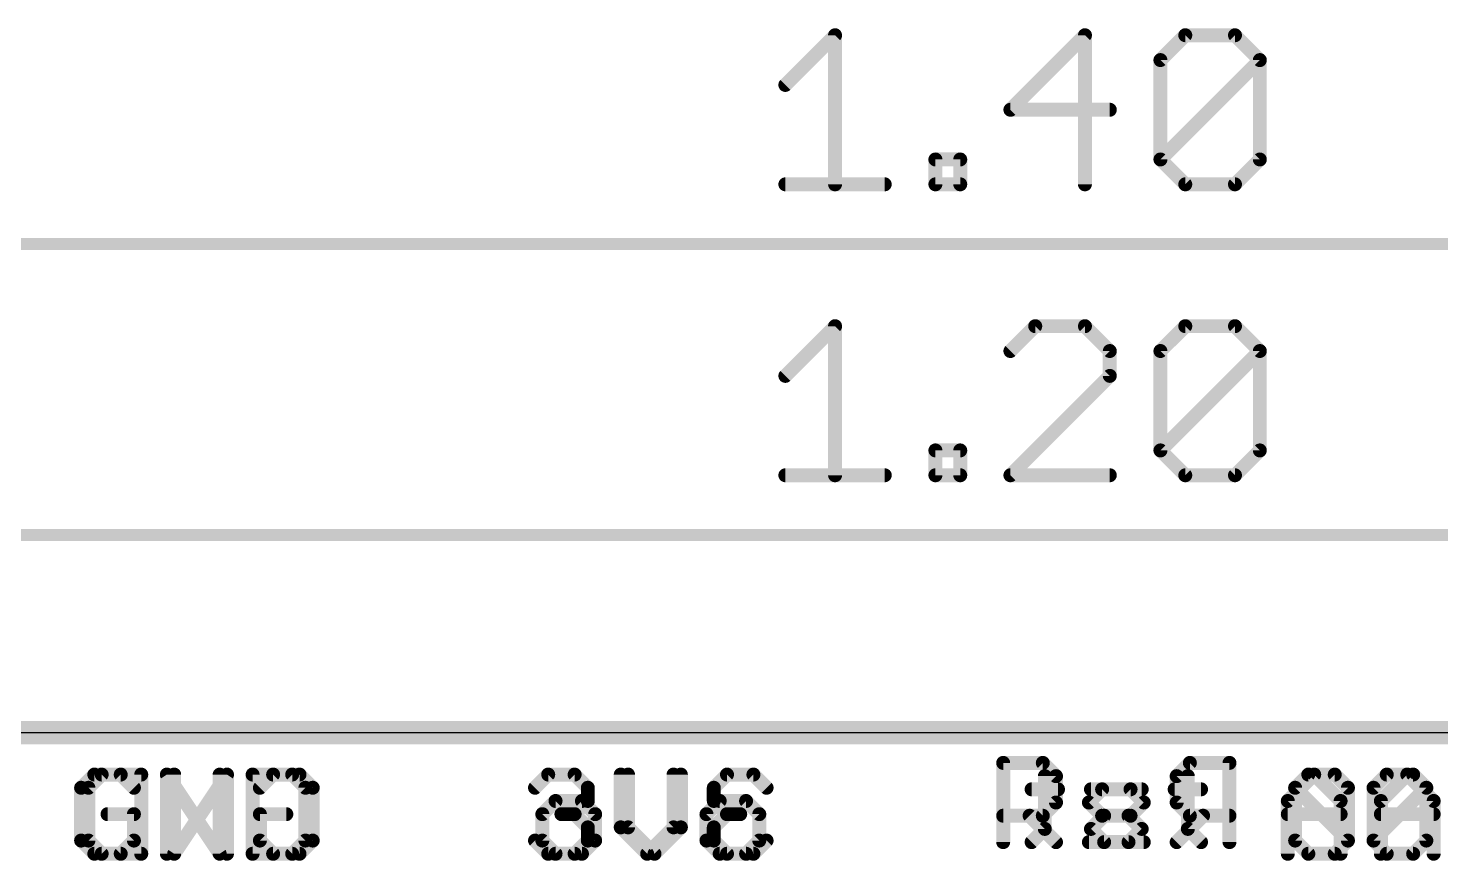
# Model space of a CAD drawing. Extents: x -8.6 to 41.9, y -5.2 to 49.8.
# Drawn here: x 7.11 to 22.53, y 40.51 to 49.6 of the extents above; entities that cross this region are included whole.
import ezdxf

# ---------------------------------------------------------------- set-up
doc = ezdxf.new("R2010")
doc.units = 0
for name, color, linetype in [('1', 12, 'CONTINUOUS'), ('16', 5, 'CONTINUOUS'), ('20', 53, 'CONTINUOUS'), ('21', 40, 'CONTINUOUS'), ('22', 6, 'CONTINUOUS')]:
    doc.layers.add(name, color=color, linetype=linetype)

msp = doc.modelspace()

# ---------------------------------------------------------------- linework, layer by layer
at = {"layer": '1'}
for points, const_width in [([(15.3748, 48.9794), (15.9171, 49.5217)], 0.1524), ([(15.9171, 49.5217), (15.9171, 47.8947)], 0.1524), ([(18.644, 49.5217), (17.8305, 48.7082)], 0.1524), ([(18.644, 47.8947), (18.644, 49.5217)], 0.1524), ([(19.4677, 49.2505), (19.7389, 49.5217)], 0.1524), ([(19.7389, 49.5217), (20.2812, 49.5217)], 0.1524), ([(20.2812, 49.5217), (20.5524, 49.2505)], 0.1524), ([(19.4677, 48.1659), (19.4677, 49.2505)], 0.1524), ([(19.4677, 48.1659), (20.5524, 49.2505)], 0.1524), ([(20.5524, 49.2505), (20.5524, 48.1659)], 0.1524), ([(17.8305, 48.7082), (18.9152, 48.7082)], 0.1524), ([(17.012, 47.8947), (17.012, 48.1659)], 0.1524), ([(17.012, 48.1659), (17.2831, 48.1659)], 0.1524), ([(17.2831, 48.1659), (17.2831, 47.8947)], 0.1524), ([(19.7389, 47.8947), (19.4677, 48.1659)], 0.1524), ([(20.5524, 48.1659), (20.2812, 47.8947)], 0.1524), ([(15.3748, 47.8947), (16.4595, 47.8947)], 0.1524), ([(17.2831, 47.8947), (17.012, 47.8947)], 0.1524), ([(20.2812, 47.8947), (19.7389, 47.8947)], 0.1524), ([(0.065, 47.244), (35.495, 47.244)], 0.13), ([(15.3748, 45.8044), (15.9171, 46.3467)], 0.1524), ([(15.9171, 46.3467), (15.9171, 44.7197)], 0.1524), ([(18.1017, 46.3467), (17.8305, 46.0755)], 0.1524), ([(18.644, 46.3467), (18.1017, 46.3467)], 0.1524), ([(18.9152, 46.0755), (18.644, 46.3467)], 0.1524), ([(19.4677, 46.0755), (19.7389, 46.3467)], 0.1524), ([(19.7389, 46.3467), (20.2812, 46.3467)], 0.1524), ([(20.2812, 46.3467), (20.5524, 46.0755)], 0.1524), ([(18.9152, 45.8044), (18.9152, 46.0755)], 0.1524), ([(19.4677, 44.9909), (19.4677, 46.0755)], 0.1524), ([(19.4677, 44.9909), (20.5524, 46.0755)], 0.1524), ([(20.5524, 46.0755), (20.5524, 44.9909)], 0.1524), ([(17.8305, 44.7197), (18.9152, 45.8044)], 0.1524), ([(17.012, 44.7197), (17.012, 44.9909)], 0.1524), ([(17.012, 44.9909), (17.2831, 44.9909)], 0.1524), ([(17.2831, 44.9909), (17.2831, 44.7197)], 0.1524), ([(19.7389, 44.7197), (19.4677, 44.9909)], 0.1524), ([(20.5524, 44.9909), (20.2812, 44.7197)], 0.1524), ([(15.3748, 44.7197), (16.4595, 44.7197)], 0.1524), ([(17.2831, 44.7197), (17.012, 44.7197)], 0.1524), ([(18.9152, 44.7197), (17.8305, 44.7197)], 0.1524), ([(20.2812, 44.7197), (19.7389, 44.7197)], 0.1524), ([(2.605, 44.069), (32.955, 44.069)], 0.13), ([(0, 41.91), (35.56, 41.91)], 0.254)]:
    msp.add_lwpolyline(points, dxfattribs=dict(at, const_width=const_width))
at = {"layer": '1', "const_width": 0.0762}
for points in [[(15.9552, 49.5217, 1), (15.879, 49.5217)], [(15.9441, 49.4947, 1), (15.8902, 49.5486)], [(18.6821, 49.5217, 1), (18.6059, 49.5217)], [(18.671, 49.4947, 1), (18.6171, 49.5486)], [(19.7389, 49.5598, 1), (19.7389, 49.4836)], [(19.7658, 49.4947, 1), (19.7119, 49.5486)], [(20.3081, 49.5486, 1), (20.2543, 49.4947)], [(20.2812, 49.4836, 1), (20.2812, 49.5598)], [(19.5058, 49.2505, 1), (19.4296, 49.2505)], [(20.5905, 49.2505, 1), (20.5143, 49.2505)], [(20.5793, 49.2236, 1), (20.5254, 49.2775)], [(19.4408, 49.2775, 1), (19.4946, 49.2236)], [(20.5254, 49.2236, 1), (20.5793, 49.2775)], [(15.3479, 49.0063, 1), (15.4018, 48.9524)], [(17.8305, 48.7463, 1), (17.8305, 48.6701)], [(17.8036, 48.7351, 1), (17.8575, 48.6813)], [(18.9152, 48.6701, 1), (18.9152, 48.7463)], [(17.0501, 48.1659, 1), (16.9739, 48.1659)], [(17.012, 48.204, 1), (17.012, 48.1278)], [(17.3212, 48.1659, 1), (17.245, 48.1659)], [(17.2831, 48.1278, 1), (17.2831, 48.204)], [(19.4946, 48.1928, 1), (19.4408, 48.1389)], [(19.4408, 48.1928, 1), (19.4946, 48.1389)], [(19.4296, 48.1659, 1), (19.5058, 48.1659)], [(20.5143, 48.1659, 1), (20.5905, 48.1659)], [(20.5793, 48.1389, 1), (20.5254, 48.1928)], [(15.3748, 47.9328, 1), (15.3748, 47.8566)], [(16.4595, 47.8566, 1), (16.4595, 47.9328)], [(17.012, 47.9328, 1), (17.012, 47.8566)], [(17.2831, 47.8566, 1), (17.2831, 47.9328)], [(19.7389, 47.9328, 1), (19.7389, 47.8566)], [(19.7119, 47.8678, 1), (19.7658, 47.9216)], [(20.2543, 47.9216, 1), (20.3081, 47.8678)], [(20.2812, 47.8566, 1), (20.2812, 47.9328)], [(15.879, 47.8947, 1), (15.9552, 47.8947)], [(16.9739, 47.8947, 1), (17.0501, 47.8947)], [(17.245, 47.8947, 1), (17.3212, 47.8947)], [(18.6059, 47.8947, 1), (18.6821, 47.8947)], [(15.9552, 46.3467, 1), (15.879, 46.3467)], [(15.9441, 46.3197, 1), (15.8902, 46.3736)], [(18.1017, 46.3848, 1), (18.1017, 46.3086)], [(18.1286, 46.3197, 1), (18.0748, 46.3736)], [(18.671, 46.3736, 1), (18.6171, 46.3197)], [(18.644, 46.3086, 1), (18.644, 46.3848)], [(19.7389, 46.3848, 1), (19.7389, 46.3086)], [(19.7658, 46.3197, 1), (19.7119, 46.3736)], [(20.3081, 46.3736, 1), (20.2543, 46.3197)], [(20.2812, 46.3086, 1), (20.2812, 46.3848)], [(17.8036, 46.1025, 1), (17.8575, 46.0486)], [(18.9533, 46.0755, 1), (18.8771, 46.0755)], [(18.8883, 46.0486, 1), (18.9421, 46.1025)], [(19.5058, 46.0755, 1), (19.4296, 46.0755)], [(19.4408, 46.1025, 1), (19.4946, 46.0486)], [(20.5905, 46.0755, 1), (20.5143, 46.0755)], [(20.5793, 46.0486, 1), (20.5254, 46.1025)], [(20.5254, 46.0486, 1), (20.5793, 46.1025)], [(15.3479, 45.8313, 1), (15.4018, 45.7774)], [(18.8771, 45.8044, 1), (18.9533, 45.8044)], [(18.9421, 45.7774, 1), (18.8883, 45.8313)], [(17.0501, 44.9909, 1), (16.9739, 44.9909)], [(17.012, 45.029, 1), (17.012, 44.9528)], [(17.3212, 44.9909, 1), (17.245, 44.9909)], [(17.2831, 44.9528, 1), (17.2831, 45.029)], [(19.4946, 45.0178, 1), (19.4408, 44.9639)], [(19.4408, 45.0178, 1), (19.4946, 44.9639)], [(19.4296, 44.9909, 1), (19.5058, 44.9909)], [(20.5143, 44.9909, 1), (20.5905, 44.9909)], [(20.5793, 44.9639, 1), (20.5254, 45.0178)], [(15.3748, 44.7578, 1), (15.3748, 44.6816)], [(15.879, 44.7197, 1), (15.9552, 44.7197)], [(16.4595, 44.6816, 1), (16.4595, 44.7578)], [(17.012, 44.7578, 1), (17.012, 44.6816)], [(16.9739, 44.7197, 1), (17.0501, 44.7197)], [(17.245, 44.7197, 1), (17.3212, 44.7197)], [(17.2831, 44.6816, 1), (17.2831, 44.7578)], [(17.8305, 44.7578, 1), (17.8305, 44.6816)], [(17.8036, 44.7466, 1), (17.8575, 44.6928)], [(18.9152, 44.6816, 1), (18.9152, 44.7578)], [(19.7389, 44.7578, 1), (19.7389, 44.6816)], [(19.7119, 44.6928, 1), (19.7658, 44.7466)], [(20.2543, 44.7466, 1), (20.3081, 44.6928)], [(20.2812, 44.6816, 1), (20.2812, 44.7578)]]:
    msp.add_lwpolyline(points, format="xyb", dxfattribs=at)
at = {"layer": '16', "const_width": 0.254}
msp.add_lwpolyline([(0, 41.91), (35.56, 41.91)], dxfattribs=at)
at = {"layer": '20'}
msp.add_line((33.02, 41.91), (2.54, 41.91), dxfattribs=at)
at = {"layer": '21', "const_width": 0.1524}
for points in [[(17.7518, 40.7162), (17.7518, 41.5805)], [(17.7518, 41.5805), (18.184, 41.5805)], [(18.184, 41.5805), (18.3281, 41.4365)], [(7.834, 41.4535), (7.6899, 41.3095)], [(8.1221, 41.4535), (7.834, 41.4535)], [(8.2661, 41.3095), (8.1221, 41.4535)], [(8.6254, 40.5892), (8.6254, 41.4535)], [(8.6254, 41.4535), (9.2017, 40.5892)], [(9.2017, 40.5892), (9.2017, 41.4535)], [(9.561, 41.4535), (9.561, 40.5892)], [(9.9931, 41.4535), (9.561, 41.4535)], [(10.1372, 41.3095), (9.9931, 41.4535)], [(12.6429, 41.3095), (12.787, 41.4535)], [(12.787, 41.4535), (13.0751, 41.4535)], [(13.0751, 41.4535), (13.2191, 41.3095)], [(13.5784, 41.4535), (13.5784, 40.8773)], [(14.1547, 40.8773), (14.1547, 41.4535)], [(18.3281, 41.4365), (18.3281, 41.1484)], [(19.7669, 41.4365), (19.7669, 40.8603)], [(20.8577, 41.1654), (21.1458, 41.4535)], [(21.1458, 41.4535), (21.4339, 41.1654)], [(21.7932, 41.3095), (21.9373, 41.4535)], [(21.9373, 41.4535), (22.2254, 41.4535)], [(22.2254, 41.4535), (22.3694, 41.3095)], [(7.6899, 41.3095), (7.6899, 40.7333)], [(10.1372, 40.7333), (10.1372, 41.3095)], [(13.2191, 41.3095), (13.2191, 41.1654)], [(18.6874, 41.1484), (18.8314, 41.2924)], [(18.8314, 41.2924), (19.2636, 41.2924)], [(19.6229, 41.2924), (19.911, 41.2924)], [(21.7932, 40.7333), (21.7932, 41.3095)], [(21.7932, 40.7333), (22.3694, 41.3095)], [(22.3694, 41.3095), (22.3694, 40.7333)], [(13.2191, 41.1654), (13.0751, 41.0214)], [(14.658, 41.1654), (14.514, 41.0214)], [(14.9461, 41.1654), (14.658, 41.1654)], [(15.0902, 41.0214), (14.9461, 41.1654)], [(18.3281, 41.1484), (18.184, 41.0043)], [(18.8314, 41.0043), (18.6874, 41.1484)], [(20.8577, 40.5892), (20.8577, 41.1654)], [(21.4339, 41.1654), (21.4339, 40.5892)], [(8.2661, 41.0214), (7.978, 41.0214)], [(8.2661, 40.7333), (8.2661, 41.0214)], [(13.0751, 41.0214), (12.931, 41.0214)], [(13.0751, 41.0214), (13.2191, 40.8773)], [(14.514, 41.0214), (14.514, 40.7333)], [(15.0902, 40.7333), (15.0902, 41.0214)], [(18.184, 41.0043), (17.7518, 41.0043)], [(18.04, 41.0043), (18.3281, 40.7162)], [(19.1195, 41.0043), (18.8314, 41.0043)], [(19.2636, 40.8603), (19.1195, 41.0043)], [(20.8577, 41.0214), (21.4339, 41.0214)], [(13.2191, 40.8773), (13.2191, 40.7333)], [(13.5784, 40.8773), (13.8666, 40.5892)], [(13.8666, 40.5892), (14.1547, 40.8773)], [(19.1195, 40.7162), (19.2636, 40.8603)], [(19.7669, 40.8603), (19.911, 40.7162)], [(7.6899, 40.7333), (7.834, 40.5892)], [(8.1221, 40.5892), (8.2661, 40.7333)], [(9.9931, 40.5892), (10.1372, 40.7333)], [(12.787, 40.5892), (12.6429, 40.7333)], [(13.2191, 40.7333), (13.0751, 40.5892)], [(14.514, 40.7333), (14.658, 40.5892)], [(14.9461, 40.5892), (15.0902, 40.7333)], [(18.6874, 40.7162), (19.1195, 40.7162)], [(21.9373, 40.5892), (21.7932, 40.7333)], [(22.3694, 40.7333), (22.2254, 40.5892)], [(7.834, 40.5892), (8.1221, 40.5892)], [(9.561, 40.5892), (9.9931, 40.5892)], [(13.0751, 40.5892), (12.787, 40.5892)], [(14.658, 40.5892), (14.9461, 40.5892)], [(22.2254, 40.5892), (21.9373, 40.5892)]]:
    msp.add_lwpolyline(points, dxfattribs=at)
at = {"layer": '21', "const_width": 0.0762}
for points in [[(17.7899, 41.5805, 1), (17.7137, 41.5805)], [(17.7518, 41.6186, 1), (17.7518, 41.5424)], [(18.211, 41.6075, 1), (18.1571, 41.5536)], [(18.184, 41.5424, 1), (18.184, 41.6186)], [(7.834, 41.4916, 1), (7.834, 41.4154)], [(7.8609, 41.4266, 1), (7.807, 41.4805)], [(8.149, 41.4805, 1), (8.0951, 41.4266)], [(8.1221, 41.4154, 1), (8.1221, 41.4916)], [(8.6571, 41.4747, 1), (8.5937, 41.4324)], [(8.6635, 41.4535, 1), (8.5873, 41.4535)], [(9.2398, 41.4535, 1), (9.1636, 41.4535)], [(9.5991, 41.4535, 1), (9.5229, 41.4535)], [(9.561, 41.4916, 1), (9.561, 41.4154)], [(10.0201, 41.4805, 1), (9.9662, 41.4266)], [(9.9931, 41.4154, 1), (9.9931, 41.4916)], [(12.787, 41.4916, 1), (12.787, 41.4154)], [(12.8139, 41.4266, 1), (12.76, 41.4805)], [(13.102, 41.4805, 1), (13.0481, 41.4266)], [(13.0751, 41.4154, 1), (13.0751, 41.4916)], [(13.6165, 41.4535, 1), (13.5403, 41.4535)], [(14.1928, 41.4535, 1), (14.1166, 41.4535)], [(18.3662, 41.4365, 1), (18.29, 41.4365)], [(18.3011, 41.4095, 1), (18.355, 41.4634)], [(19.805, 41.4365, 1), (19.7288, 41.4365)], [(21.1727, 41.4805, 1), (21.1189, 41.4266)], [(21.1727, 41.4266, 1), (21.1189, 41.4805)], [(21.9373, 41.4916, 1), (21.9373, 41.4154)], [(21.9642, 41.4266, 1), (21.9103, 41.4805)], [(22.2523, 41.4805, 1), (22.1984, 41.4266)], [(22.2254, 41.4154, 1), (22.2254, 41.4916)], [(7.728, 41.3095, 1), (7.6518, 41.3095)], [(7.663, 41.3364, 1), (7.7169, 41.2825)], [(8.2392, 41.2825, 1), (8.2931, 41.3364)], [(10.1753, 41.3095, 1), (10.0991, 41.3095)], [(10.1102, 41.2825, 1), (10.1641, 41.3364)], [(12.616, 41.3364, 1), (12.6699, 41.2825)], [(13.2572, 41.3095, 1), (13.181, 41.3095)], [(13.1922, 41.2825, 1), (13.2461, 41.3364)], [(18.8314, 41.3305, 1), (18.8314, 41.2543)], [(18.8584, 41.2655, 1), (18.8045, 41.3194)], [(19.2636, 41.2543, 1), (19.2636, 41.3305)], [(19.6229, 41.3305, 1), (19.6229, 41.2543)], [(19.911, 41.2543, 1), (19.911, 41.3305)], [(21.8313, 41.3095, 1), (21.7551, 41.3095)], [(21.7663, 41.3364, 1), (21.8201, 41.2825)], [(22.4075, 41.3095, 1), (22.3313, 41.3095)], [(22.3964, 41.2825, 1), (22.3425, 41.3364)], [(22.3425, 41.2825, 1), (22.3964, 41.3364)], [(13.181, 41.1654, 1), (13.2572, 41.1654)], [(13.2461, 41.1385, 1), (13.1922, 41.1924)], [(14.658, 41.2035, 1), (14.658, 41.1273)], [(14.685, 41.1385, 1), (14.6311, 41.1924)], [(14.9731, 41.1924, 1), (14.9192, 41.1385)], [(14.9461, 41.1273, 1), (14.9461, 41.2035)], [(18.29, 41.1484, 1), (18.3662, 41.1484)], [(18.355, 41.1214, 1), (18.3011, 41.1753)], [(18.7143, 41.1753, 1), (18.6604, 41.1214)], [(18.6604, 41.1753, 1), (18.7143, 41.1214)], [(20.8307, 41.1924, 1), (20.8846, 41.1385)], [(20.8958, 41.1654, 1), (20.8196, 41.1654)], [(21.472, 41.1654, 1), (21.3958, 41.1654)], [(21.407, 41.1385, 1), (21.4608, 41.1924)], [(7.978, 41.0595, 1), (7.978, 40.9833)], [(8.3042, 41.0214, 1), (8.228, 41.0214)], [(8.2661, 40.9833, 1), (8.2661, 41.0595)], [(12.931, 41.0595, 1), (12.931, 40.9833)], [(13.102, 41.0483, 1), (13.0481, 40.9944)], [(13.0481, 41.0483, 1), (13.102, 40.9944)], [(13.0751, 40.9833, 1), (13.0751, 41.0595)], [(14.487, 41.0483, 1), (14.5409, 40.9944)], [(14.5521, 41.0214, 1), (14.4759, 41.0214)], [(15.1283, 41.0214, 1), (15.0521, 41.0214)], [(15.0632, 40.9944, 1), (15.1171, 41.0483)], [(17.7518, 41.0424, 1), (17.7518, 40.9662)], [(18.0669, 41.0313, 1), (18.013, 40.9774)], [(18.1571, 41.0313, 1), (18.211, 40.9774)], [(18.184, 40.9662, 1), (18.184, 41.0424)], [(18.8314, 41.0424, 1), (18.8314, 40.9662)], [(18.8045, 40.9774, 1), (18.8584, 41.0313)], [(19.1465, 41.0313, 1), (19.0926, 40.9774)], [(19.1195, 40.9662, 1), (19.1195, 41.0424)], [(20.8577, 41.0595, 1), (20.8577, 40.9833)], [(21.4339, 40.9833, 1), (21.4339, 41.0595)], [(13.2572, 40.8773, 1), (13.181, 40.8773)], [(13.1922, 40.8504, 1), (13.2461, 40.9043)], [(13.6054, 40.9043, 1), (13.5515, 40.8504)], [(13.5403, 40.8773, 1), (13.6165, 40.8773)], [(14.1166, 40.8773, 1), (14.1928, 40.8773)], [(14.1816, 40.8504, 1), (14.1277, 40.9043)], [(19.2905, 40.8333, 1), (19.2366, 40.8872)], [(19.2366, 40.8333, 1), (19.2905, 40.8872)], [(19.7939, 40.8872, 1), (19.74, 40.8333)], [(19.7288, 40.8603, 1), (19.805, 40.8603)], [(7.7169, 40.7602, 1), (7.663, 40.7063)], [(7.6518, 40.7333, 1), (7.728, 40.7333)], [(8.228, 40.7333, 1), (8.3042, 40.7333)], [(8.2931, 40.7063, 1), (8.2392, 40.7602)], [(10.0991, 40.7333, 1), (10.1753, 40.7333)], [(10.1641, 40.7063, 1), (10.1102, 40.7602)], [(12.6699, 40.7602, 1), (12.616, 40.7063)], [(13.181, 40.7333, 1), (13.2572, 40.7333)], [(13.2461, 40.7063, 1), (13.1922, 40.7602)], [(14.5409, 40.7602, 1), (14.487, 40.7063)], [(14.4759, 40.7333, 1), (14.5521, 40.7333)], [(15.0521, 40.7333, 1), (15.1283, 40.7333)], [(15.1171, 40.7063, 1), (15.0632, 40.7602)], [(17.7137, 40.7162, 1), (17.7899, 40.7162)], [(18.3011, 40.6893, 1), (18.355, 40.7431)], [(18.6874, 40.7543, 1), (18.6874, 40.6781)], [(19.0926, 40.7431, 1), (19.1465, 40.6893)], [(19.1195, 40.6781, 1), (19.1195, 40.7543)], [(19.884, 40.6893, 1), (19.9379, 40.7431)], [(21.8201, 40.7602, 1), (21.7663, 40.7063)], [(21.7663, 40.7602, 1), (21.8201, 40.7063)], [(21.7551, 40.7333, 1), (21.8313, 40.7333)], [(22.3313, 40.7333, 1), (22.4075, 40.7333)], [(22.3964, 40.7063, 1), (22.3425, 40.7602)], [(7.834, 40.6273, 1), (7.834, 40.5511)], [(7.807, 40.5623, 1), (7.8609, 40.6161)], [(8.0951, 40.6161, 1), (8.149, 40.5623)], [(8.1221, 40.5511, 1), (8.1221, 40.6273)], [(8.5873, 40.5892, 1), (8.6635, 40.5892)], [(9.1636, 40.5892, 1), (9.2398, 40.5892)], [(9.17, 40.5681, 1), (9.2334, 40.6103)], [(9.561, 40.6273, 1), (9.561, 40.5511)], [(9.5229, 40.5892, 1), (9.5991, 40.5892)], [(9.9662, 40.6161, 1), (10.0201, 40.5623)], [(9.9931, 40.5511, 1), (9.9931, 40.6273)], [(12.787, 40.6273, 1), (12.787, 40.5511)], [(12.76, 40.5623, 1), (12.8139, 40.6161)], [(13.0481, 40.6161, 1), (13.102, 40.5623)], [(13.0751, 40.5511, 1), (13.0751, 40.6273)], [(13.8396, 40.6161, 1), (13.8935, 40.5623)], [(13.8396, 40.5623, 1), (13.8935, 40.6161)], [(14.658, 40.6273, 1), (14.658, 40.5511)], [(14.6311, 40.5623, 1), (14.685, 40.6161)], [(14.9192, 40.6161, 1), (14.9731, 40.5623)], [(14.9461, 40.5511, 1), (14.9461, 40.6273)], [(20.8196, 40.5892, 1), (20.8958, 40.5892)], [(21.3958, 40.5892, 1), (21.472, 40.5892)], [(21.9373, 40.6273, 1), (21.9373, 40.5511)], [(21.9103, 40.5623, 1), (21.9642, 40.6161)], [(22.1984, 40.6161, 1), (22.2523, 40.5623)], [(22.2254, 40.5511, 1), (22.2254, 40.6273)]]:
    msp.add_lwpolyline(points, format="xyb", dxfattribs=at)
at = {"layer": '22', "const_width": 0.1524}
for points in [[(19.789, 41.5805), (19.6449, 41.4365)], [(20.2212, 41.5805), (19.789, 41.5805)], [(20.2212, 40.7162), (20.2212, 41.5805)], [(7.7698, 41.3095), (7.9139, 41.4535)], [(7.9139, 41.4535), (8.346, 41.4535)], [(8.346, 41.4535), (8.346, 40.5892)], [(9.2816, 41.4535), (8.7053, 40.5892)], [(8.7053, 40.5892), (8.7053, 41.4535)], [(9.2816, 40.5892), (9.2816, 41.4535)], [(9.6409, 41.3095), (9.7849, 41.4535)], [(9.7849, 41.4535), (10.073, 41.4535)], [(10.073, 41.4535), (10.2171, 41.3095)], [(13.6583, 40.8773), (13.6583, 41.4535)], [(14.2346, 41.4535), (14.2346, 40.8773)], [(14.7379, 41.4535), (14.5939, 41.3095)], [(15.026, 41.4535), (14.7379, 41.4535)], [(15.1701, 41.3095), (15.026, 41.4535)], [(18.2061, 41.4365), (18.2061, 40.8603)], [(19.6449, 41.4365), (19.6449, 41.1484)], [(21.0816, 41.4535), (20.9376, 41.3095)], [(21.3697, 41.4535), (21.0816, 41.4535)], [(21.5138, 41.3095), (21.3697, 41.4535)], [(22.1612, 41.4535), (21.8731, 41.1654)], [(22.4493, 41.1654), (22.1612, 41.4535)], [(7.7698, 40.7333), (7.7698, 41.3095)], [(10.2171, 41.3095), (10.2171, 40.7333)], [(14.5939, 41.3095), (14.5939, 41.1654)], [(18.3501, 41.2924), (18.062, 41.2924)], [(19.1416, 41.2924), (18.7094, 41.2924)], [(19.2856, 41.1484), (19.1416, 41.2924)], [(20.9376, 41.3095), (20.9376, 40.7333)], [(21.5138, 40.7333), (20.9376, 41.3095)], [(21.5138, 40.7333), (21.5138, 41.3095)], [(12.7228, 41.0214), (12.8669, 41.1654)], [(12.8669, 41.1654), (13.155, 41.1654)], [(13.155, 41.1654), (13.299, 41.0214)], [(14.5939, 41.1654), (14.7379, 41.0214)], [(19.1416, 41.0043), (19.2856, 41.1484)], [(19.6449, 41.1484), (19.789, 41.0043)], [(21.8731, 41.1654), (21.8731, 40.5892)], [(22.4493, 40.5892), (22.4493, 41.1654)], [(9.6409, 40.7333), (9.6409, 41.0214)], [(9.6409, 41.0214), (9.929, 41.0214)], [(12.7228, 40.7333), (12.7228, 41.0214)], [(13.299, 41.0214), (13.299, 40.7333)], [(14.7379, 41.0214), (14.5939, 40.8773)], [(14.7379, 41.0214), (14.882, 41.0214)], [(18.7094, 40.8603), (18.8535, 41.0043)], [(18.8535, 41.0043), (19.1416, 41.0043)], [(19.933, 41.0043), (19.6449, 40.7162)], [(19.789, 41.0043), (20.2212, 41.0043)], [(22.4493, 41.0214), (21.8731, 41.0214)], [(13.9464, 40.5892), (13.6583, 40.8773)], [(14.2346, 40.8773), (13.9464, 40.5892)], [(14.5939, 40.8773), (14.5939, 40.7333)], [(18.2061, 40.8603), (18.062, 40.7162)], [(18.8535, 40.7162), (18.7094, 40.8603)], [(7.9139, 40.5892), (7.7698, 40.7333)], [(9.7849, 40.5892), (9.6409, 40.7333)], [(10.2171, 40.7333), (10.073, 40.5892)], [(12.8669, 40.5892), (12.7228, 40.7333)], [(13.299, 40.7333), (13.155, 40.5892)], [(14.5939, 40.7333), (14.7379, 40.5892)], [(15.026, 40.5892), (15.1701, 40.7333)], [(19.2856, 40.7162), (18.8535, 40.7162)], [(20.9376, 40.7333), (21.0816, 40.5892)], [(21.3697, 40.5892), (21.5138, 40.7333)], [(8.346, 40.5892), (7.9139, 40.5892)], [(10.073, 40.5892), (9.7849, 40.5892)], [(13.155, 40.5892), (12.8669, 40.5892)], [(14.7379, 40.5892), (15.026, 40.5892)], [(21.0816, 40.5892), (21.3697, 40.5892)]]:
    msp.add_lwpolyline(points, dxfattribs=at)
at = {"layer": '22', "const_width": 0.0762}
for points in [[(19.789, 41.6186, 1), (19.789, 41.5424)], [(19.8159, 41.5536, 1), (19.762, 41.6075)], [(20.2593, 41.5805, 1), (20.1831, 41.5805)], [(20.2212, 41.5424, 1), (20.2212, 41.6186)], [(7.9139, 41.4916, 1), (7.9139, 41.4154)], [(7.9408, 41.4266, 1), (7.8869, 41.4805)], [(8.3841, 41.4535, 1), (8.3079, 41.4535)], [(8.346, 41.4154, 1), (8.346, 41.4916)], [(8.7434, 41.4535, 1), (8.6672, 41.4535)], [(9.3197, 41.4535, 1), (9.2435, 41.4535)], [(9.3133, 41.4324, 1), (9.2499, 41.4747)], [(9.7849, 41.4916, 1), (9.7849, 41.4154)], [(9.8119, 41.4266, 1), (9.758, 41.4805)], [(10.1, 41.4805, 1), (10.0461, 41.4266)], [(10.073, 41.4154, 1), (10.073, 41.4916)], [(13.6964, 41.4535, 1), (13.6202, 41.4535)], [(14.2727, 41.4535, 1), (14.1965, 41.4535)], [(14.7379, 41.4916, 1), (14.7379, 41.4154)], [(14.7649, 41.4266, 1), (14.711, 41.4805)], [(15.053, 41.4805, 1), (14.9991, 41.4266)], [(15.026, 41.4154, 1), (15.026, 41.4916)], [(18.2442, 41.4365, 1), (18.168, 41.4365)], [(19.683, 41.4365, 1), (19.6068, 41.4365)], [(19.618, 41.4634, 1), (19.6719, 41.4095)], [(21.0816, 41.4916, 1), (21.0816, 41.4154)], [(21.1086, 41.4266, 1), (21.0547, 41.4805)], [(21.3967, 41.4805, 1), (21.3428, 41.4266)], [(21.3697, 41.4154, 1), (21.3697, 41.4916)], [(22.1881, 41.4805, 1), (22.1343, 41.4266)], [(22.1881, 41.4266, 1), (22.1343, 41.4805)], [(7.8079, 41.3095, 1), (7.7317, 41.3095)], [(7.7429, 41.3364, 1), (7.7968, 41.2825)], [(9.6139, 41.3364, 1), (9.6678, 41.2825)], [(10.2552, 41.3095, 1), (10.179, 41.3095)], [(10.1901, 41.2825, 1), (10.244, 41.3364)], [(14.5669, 41.3364, 1), (14.6208, 41.2825)], [(14.632, 41.3095, 1), (14.5558, 41.3095)], [(15.1431, 41.2825, 1), (15.197, 41.3364)], [(18.062, 41.3305, 1), (18.062, 41.2543)], [(18.3501, 41.2543, 1), (18.3501, 41.3305)], [(18.7094, 41.3305, 1), (18.7094, 41.2543)], [(19.1685, 41.3194, 1), (19.1146, 41.2655)], [(19.1416, 41.2543, 1), (19.1416, 41.3305)], [(20.9645, 41.3364, 1), (20.9106, 41.2825)], [(20.9106, 41.3364, 1), (20.9645, 41.2825)], [(20.9757, 41.3095, 1), (20.8995, 41.3095)], [(21.5519, 41.3095, 1), (21.4757, 41.3095)], [(21.4869, 41.2825, 1), (21.5407, 41.3364)], [(12.8669, 41.2035, 1), (12.8669, 41.1273)], [(12.8938, 41.1385, 1), (12.8399, 41.1924)], [(13.1819, 41.1924, 1), (13.128, 41.1385)], [(13.155, 41.1273, 1), (13.155, 41.2035)], [(14.6208, 41.1924, 1), (14.5669, 41.1385)], [(14.5558, 41.1654, 1), (14.632, 41.1654)], [(19.3126, 41.1214, 1), (19.2587, 41.1753)], [(19.2587, 41.1214, 1), (19.3126, 41.1753)], [(19.6719, 41.1753, 1), (19.618, 41.1214)], [(19.6068, 41.1484, 1), (19.683, 41.1484)], [(21.9112, 41.1654, 1), (21.835, 41.1654)], [(21.8462, 41.1924, 1), (21.9, 41.1385)], [(22.4874, 41.1654, 1), (22.4112, 41.1654)], [(22.4224, 41.1385, 1), (22.4763, 41.1924)], [(9.679, 41.0214, 1), (9.6028, 41.0214)], [(9.6409, 41.0595, 1), (9.6409, 40.9833)], [(9.929, 40.9833, 1), (9.929, 41.0595)], [(12.7609, 41.0214, 1), (12.6847, 41.0214)], [(12.6959, 41.0483, 1), (12.7498, 40.9944)], [(13.3371, 41.0214, 1), (13.2609, 41.0214)], [(13.2721, 40.9944, 1), (13.326, 41.0483)], [(14.7379, 41.0595, 1), (14.7379, 40.9833)], [(14.7649, 40.9944, 1), (14.711, 41.0483)], [(14.711, 40.9944, 1), (14.7649, 41.0483)], [(14.882, 40.9833, 1), (14.882, 41.0595)], [(18.8535, 41.0424, 1), (18.8535, 40.9662)], [(18.8804, 40.9774, 1), (18.8265, 41.0313)], [(19.1146, 41.0313, 1), (19.1685, 40.9774)], [(19.1416, 40.9662, 1), (19.1416, 41.0424)], [(19.789, 41.0424, 1), (19.789, 40.9662)], [(19.762, 40.9774, 1), (19.8159, 41.0313)], [(19.96, 40.9774, 1), (19.9061, 41.0313)], [(20.2212, 40.9662, 1), (20.2212, 41.0424)], [(21.8731, 41.0595, 1), (21.8731, 40.9833)], [(22.4493, 40.9833, 1), (22.4493, 41.0595)], [(13.6853, 40.9043, 1), (13.6314, 40.8504)], [(13.6202, 40.8773, 1), (13.6964, 40.8773)], [(14.1965, 40.8773, 1), (14.2727, 40.8773)], [(14.2615, 40.8504, 1), (14.2076, 40.9043)], [(14.5669, 40.9043, 1), (14.6208, 40.8504)], [(14.632, 40.8773, 1), (14.5558, 40.8773)], [(18.168, 40.8603, 1), (18.2442, 40.8603)], [(18.233, 40.8333, 1), (18.1791, 40.8872)], [(18.7364, 40.8872, 1), (18.6825, 40.8333)], [(18.6825, 40.8872, 1), (18.7364, 40.8333)], [(7.7968, 40.7602, 1), (7.7429, 40.7063)], [(7.7317, 40.7333, 1), (7.8079, 40.7333)], [(9.6678, 40.7602, 1), (9.6139, 40.7063)], [(9.6028, 40.7333, 1), (9.679, 40.7333)], [(10.179, 40.7333, 1), (10.2552, 40.7333)], [(10.244, 40.7063, 1), (10.1901, 40.7602)], [(12.7498, 40.7602, 1), (12.6959, 40.7063)], [(12.6847, 40.7333, 1), (12.7609, 40.7333)], [(13.2609, 40.7333, 1), (13.3371, 40.7333)], [(13.326, 40.7063, 1), (13.2721, 40.7602)], [(14.6208, 40.7602, 1), (14.5669, 40.7063)], [(14.5558, 40.7333, 1), (14.632, 40.7333)], [(15.197, 40.7063, 1), (15.1431, 40.7602)], [(18.0351, 40.7431, 1), (18.089, 40.6893)], [(18.8535, 40.7543, 1), (18.8535, 40.6781)], [(18.8265, 40.6893, 1), (18.8804, 40.7431)], [(19.2856, 40.6781, 1), (19.2856, 40.7543)], [(19.618, 40.7431, 1), (19.6719, 40.6893)], [(20.1831, 40.7162, 1), (20.2593, 40.7162)], [(20.9645, 40.7602, 1), (20.9106, 40.7063)], [(20.8995, 40.7333, 1), (20.9757, 40.7333)], [(21.4757, 40.7333, 1), (21.5519, 40.7333)], [(21.5407, 40.7063, 1), (21.4869, 40.7602)], [(21.4869, 40.7063, 1), (21.5407, 40.7602)], [(7.9139, 40.6273, 1), (7.9139, 40.5511)], [(7.8869, 40.5623, 1), (7.9408, 40.6161)], [(8.3079, 40.5892, 1), (8.3841, 40.5892)], [(8.346, 40.5511, 1), (8.346, 40.6273)], [(8.6736, 40.6103, 1), (8.737, 40.5681)], [(8.6672, 40.5892, 1), (8.7434, 40.5892)], [(9.2435, 40.5892, 1), (9.3197, 40.5892)], [(9.7849, 40.6273, 1), (9.7849, 40.5511)], [(9.758, 40.5623, 1), (9.8119, 40.6161)], [(10.0461, 40.6161, 1), (10.1, 40.5623)], [(10.073, 40.5511, 1), (10.073, 40.6273)], [(12.8669, 40.6273, 1), (12.8669, 40.5511)], [(12.8399, 40.5623, 1), (12.8938, 40.6161)], [(13.128, 40.6161, 1), (13.1819, 40.5623)], [(13.155, 40.5511, 1), (13.155, 40.6273)], [(13.9195, 40.6161, 1), (13.9734, 40.5623)], [(13.9195, 40.5623, 1), (13.9734, 40.6161)], [(14.7379, 40.6273, 1), (14.7379, 40.5511)], [(14.711, 40.5623, 1), (14.7649, 40.6161)], [(14.9991, 40.6161, 1), (15.053, 40.5623)], [(15.026, 40.5511, 1), (15.026, 40.6273)], [(21.0816, 40.6273, 1), (21.0816, 40.5511)], [(21.0547, 40.5623, 1), (21.1086, 40.6161)], [(21.3428, 40.6161, 1), (21.3967, 40.5623)], [(21.3697, 40.5511, 1), (21.3697, 40.6273)], [(21.835, 40.5892, 1), (21.9112, 40.5892)], [(22.4112, 40.5892, 1), (22.4874, 40.5892)]]:
    msp.add_lwpolyline(points, format="xyb", dxfattribs=at)

doc.saveas('drawing.dxf')
